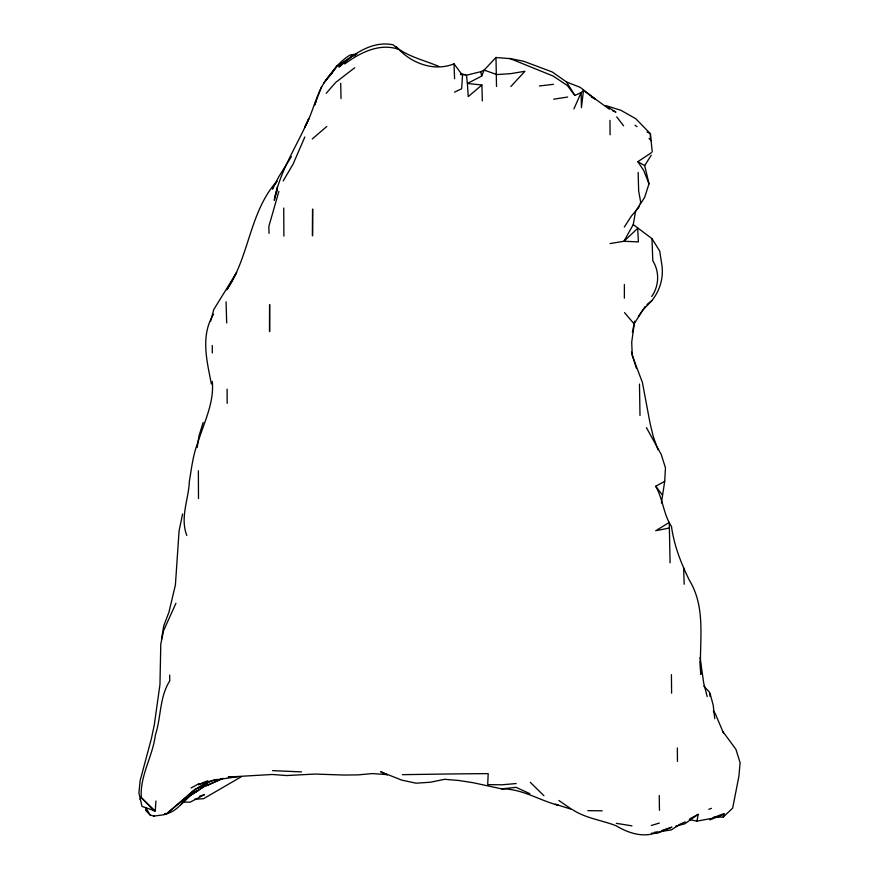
<?xml version="1.0" encoding="UTF-8"?>
<svg xmlns="http://www.w3.org/2000/svg" width="879" height="879" viewBox="0 0 879 879"><rect width="100%" height="100%" fill="white"/><g stroke="black" fill="none" stroke-linecap="round" stroke-linejoin="round"><path stroke-width="1.32" d="M198.489 498.602L198.379 470.737M283.895 236.132L283.741 208.048M496.514 86.461L495.998 57.487L510.281 58.662L553.122 76.033L567.394 85.56L574.844 95.404L581.162 92.581L583.469 90.482L609.334 109.161M145.782 807.625L145.672 810.328L150.122 815.009L153.693 816.108L163.988 814.745L167.537 813.394L164.823 813.668M661.415 502.997L664.7 481.34L665.458 467.815L661.206 454.399L646.439 427.666M175.932 603.236L163.659 630.474L160.791 644.032L159.956 684.554L154.254 725.175L151.375 738.723L140.135 780.607L138.904 792.968L142.024 806.417L155.253 810.987L155.924 801.022M709.836 696.179L710.067 693.465L709.133 691.784L703.782 686.103M583.469 90.482L581.437 107.667L581.162 92.581L573.91 108.93M634.66 321.176L631.715 342.162L632.276 355.654L642.406 382.464L649.988 422.832L653.185 436.281L657.975 449.696M197.193 447.51L198.973 436.017L203.17 422.436M689.861 818.821L698.212 814.328L696.959 821.162L689.367 819.536M161.494 639.253L163.78 625.705L168.966 612.114L175.404 584.985L179.074 530.905L182.59 513.995M610.026 243.549L623.947 241.275L633.243 224.584L635.671 211.037L639.121 205.95M632.386 332.471L634.078 323.846L645.186 306.463M277.434 186.733L274.292 200.302C279.742 170.878 297.135 145.771 308.804 118.632L304.628 127.455C314.825 109.776 316.649 87.164 332.207 72.924L326.351 80.044M210.63 321.132L213.806 309.452L236.66 272.49L226.848 289.795C249.592 256.294 249.383 212.004 276.973 181.195L275.061 184.513M278.863 191.468L268.842 226.43L269.051 233.396M140.102 799.472L140.86 797.022L154.012 810.954M651.24 155.22L644.67 165.593L649.01 183.777L644.648 197.368L640.494 203.807M714.166 817.25L723.263 817.052L724.142 814.383L709.847 819.854M275.391 195.512L277.303 190.391M321.56 86.625L314.638 105.03L316.462 100.228M510.864 86.516L524.906 71.276L510.996 73.616L496.844 74.583L484.12 70.089L480.802 71.682L466.507 75.209L467.375 83.472L481.681 76.11L484.12 70.089L495.998 57.487M304.837 136.981L293.048 164.197L283.203 180.898M272.49 188.853L278.984 176.393L291.378 156.627M213.619 314.221C200.269 335.371 206.917 361.159 211.399 383.958M272.512 188.93L273.787 186.722M624.288 227.079L631.518 215.871L638.615 207.686L640.692 202.203L638.648 191.018L638.154 172.372M638.418 316.407L642.714 310.188L651.855 300.64A50.499 47.543 -10.4 0 0 661.821 264.557L659.7 251.097L651.965 238.594L633.243 224.584M651.658 296.52L652.745 294.959A36.149 34.039 -10.4 0 0 652.8 260.744L651.965 238.594M323.846 83.098L324.769 81.813C332.086 71.77 339.404 61.123 350.479 54.861L356.973 54.069M330.647 74.748L337.437 65.42L331.339 73.814M326.23 93.273L335.734 82.384L354.709 67.749M723.263 817.052L732.679 808.109L738.909 776.223L740.096 762.697L735.91 749.282L722.538 731.163M195.512 788.804L167.768 812.745L196.391 788.913L206.862 782.826M312.254 138.959L326.801 126.477M482.318 100.854L481.912 84.999L468.232 96.613L467.452 84.362M646.933 304.573L651.855 300.64M188.502 796.341L193.743 792.583L180.536 804.911L193.226 791.177C184.535 799.461 177.25 812.46 164.296 814.196M344.766 63.958C359.852 52.707 379.893 42.555 398.901 49.444C412.734 63.925 434.874 71.595 454.003 63.859L462.53 75.264L461.651 88.779L454.542 92.141M187.381 797.297L207.169 784.562L192.644 793.946L198.522 790.287L194.16 792.375M649.01 183.777L643.67 170.383L637.813 161.703L651.383 152.726M337.932 65.431L352.545 55.97L338.811 67.057C353.523 53.872 372.267 40.566 393.1 44.785C406.351 56.399 423.107 59.794 438.83 66.397M241.494 776.64L203.62 798.67L194.534 799.319M698.212 814.317L684.785 823.788L675.687 826.227M206.939 782.771L196.665 788.606L210.696 781.431L216.652 779.398M191.062 788.024L199.039 783.596M700.113 661.426L700.772 674.468C698.772 642.78 706.87 608.872 689.323 580.162C680.939 563.021 674.094 545.485 671.479 526.477C663.348 514.171 663.008 498.964 655.69 486.263L664.7 481.34M200.709 783.618L198.456 784.749L213.333 780.189L238.022 776.706M222.09 778.574L206.29 785.815L223.101 778.333M685.257 821.876L680.093 824.161L671.358 829.908L659.668 831.677M201.829 783.057L207.73 780.794M708.782 809.339L711.452 808.328M712.21 818.019L724.241 813.525M199.456 796.308L204.51 794.616L190.205 802.153L182.162 802.098M153.693 816.108L154.352 815.888M662.008 830.435L671.886 827.15L657.942 832.995L651.449 833.193M651.295 825.491L659.305 823.074M658.415 831.853C644.109 838.357 628.705 833.336 615.97 825.7C601.741 820.173 586.216 818.415 573.141 810.064M669.534 527.971L655.701 530.762L669.271 522.412L670.073 562.89M696.959 821.162L710.814 818.525M355.259 55.08L351.358 55.784L355.248 55.663M553.704 99.184L567.647 97.042M539.442 85.966L553.473 84.307M387.441 774.992L380.695 771.762L401.725 780.112L416.009 783.189L430.303 782.244L444.587 779.299L458.882 780.497L473.166 782.717L501.733 788.892L516.017 787.32L529.872 793.693M654.394 832.281L657.074 831.995M516.182 783.541L502.063 784.793L487.702 784.628L488.186 773.619C459.563 773.795 430.963 774.234 402.351 774.674M234.451 776.575L228.221 777.047L272.259 774.476L286.543 775.553L315.121 774.058L343.7 775.047L357.984 774.882L372.278 773.575L386.562 774.586M587.831 810.647L602.214 810.834M460.42 74.517L465.661 74.594M301.464 771.883L272.567 770.641M501.733 788.892C521.862 788.595 539.179 800.308 558.165 805.23L555.374 804.252L572.262 809.537M467.375 83.472L481.912 84.999M631.957 825.853L616.344 823.348M509.402 58.421L523.686 61.266L552.243 71.968L566.515 81.978L580.206 87.34L595.061 98.942L591.567 97.228M460.739 73.715L465.793 75.067M605.818 105.59L620.981 110.325L635.814 118.753L650.394 133.718L652.251 151.957M612.465 110.677L615.959 112.116L608.455 107.524M647.021 131.993L650.394 133.718L650.416 138.761M637.813 161.703L644.67 165.593M558.868 800.483L570.812 808.724M635.012 125.268L637 126.664M155.253 810.987L141.277 797.692C139.739 775.871 152.726 756.412 155.385 734.998C161.22 717.154 159.396 697.168 169.768 680.884L169.669 675.05M530.29 782.332L543.925 795.726M396 46.455L398.901 49.444M649.109 138.508L651.262 140.783M624.529 312.638L634.078 323.846M655.69 486.263L662.326 494.888M616.728 116.874L623.596 125.84M713.33 710.869L715.407 713.913L723.406 732.932M566.515 81.978L574.844 95.404M146.87 809.438L150.122 815.009M631.496 352.127L636.275 368.081M710.067 693.465L713.21 705.211L714.759 718.692M707.199 696.586L703.716 683.148L700.036 657.558M186.809 535.52C179.843 517.467 188.633 499.602 189.348 481.461C191.578 468.342 192.94 454.948 197.885 442.489C203.95 422.7 214.366 402.659 212.289 381.464M480.802 71.682L481.681 76.11M454.003 63.859L454.597 78.769M683.631 567.559L684.181 584.238M226.079 301.816L226.683 322.923M639.472 384.09L640 415.448M340.711 83.274L341.019 98.58M671.6 693.179L671.424 674.632M659.25 795.506L659.459 810.284M212.246 345.469L212.333 352.973M677.346 747.963L677.467 761.467M609.949 120.401L610.081 134.817M227.101 389.144L227.189 403.296M624.376 284.521L624.376 298.179M269.578 318.088L269.578 331.68L269.622 304.672L269.578 318.088M312.55 222.431L312.517 235.869L312.605 209.037L312.55 222.431M637.704 228.32L623.947 241.275L638.396 241.89L637.704 228.32"/></g></svg>
